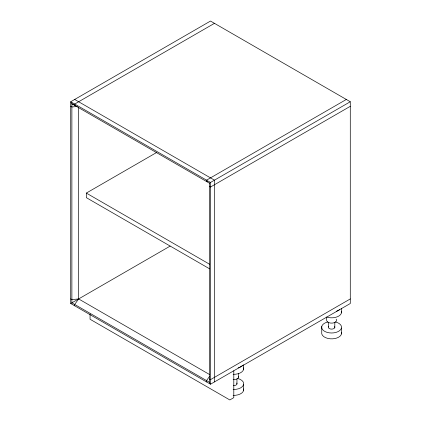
<?xml version="1.0" encoding="UTF-8"?>
<svg xmlns="http://www.w3.org/2000/svg" width="421" height="421" viewBox="0 0 421 421"><rect width="100%" height="100%" fill="white"/><g stroke="black" fill="none" stroke-linecap="round" stroke-linejoin="round"><path stroke-width="0.63" d="M209.421 376.569L206.537 380.579L206.537 381.926M214.463 23.339L74.68 104.04L74.68 105.382L75.812 105.655M209.663 268.861L86.326 197.654L86.326 193.081L156.807 152.391M346.32 99.467L206.537 180.167L206.537 181.514L207.669 181.783M209.337 183.124L209.337 382.194L210.5 384.215L210.5 182.456L70.717 101.75L71.886 103.771L209.337 183.124L350.283 101.75L350.283 303.509L210.5 384.215L70.717 303.509L70.717 101.75L210.5 21.05L350.283 101.75M350.283 106.324L210.5 187.029L209.337 186.356M70.717 303.509L170.131 246.111M350.283 298.936L210.5 379.642L209.337 378.968M77.411 106.45L71.886 106.997L70.717 106.324M73.728 104.466L71.886 103.771L71.886 302.836L209.337 382.194M74.68 99.467L214.463 180.167L214.463 381.926M86.326 193.081L209.663 264.288M209.363 374.411L78.638 298.936L71.886 299.61L70.717 298.936M341.463 308.293L341.463 312.856M341.463 328.022L341.463 333.89M334.811 322.418L334.811 327.506M328.401 322.56L328.401 327.006M326.675 317.366L326.675 319.881A4.973 2.868 0 0 0 332.243 323.112A4.973 2.868 0 0 0 336.2 319.171M321.744 326.491L321.744 332.358A9.941 5.741 0 0 0 327.833 338.416L330.332 338.81A9.909 5.72 0 0 0 341.463 332.39M243.617 364.786L243.617 369.349M243.617 384.515L243.617 390.383M238.686 373.369L238.686 377.137M236.96 378.911L236.96 383.994M233.797 370.764L233.797 397.661L229.834 399.95L90.057 319.25L90.057 313.998M78.638 107.639L78.638 298.936L74.68 304.451L74.68 305.799M335.39 321.949A9.941 5.741 0 0 1 339.505 330.743A9.941 5.741 0 0 1 323.728 330.759A9.941 5.741 0 0 1 327.78 321.96M334.59 326.543A3.231 1.863 0 0 1 331.595 329.122A3.231 1.863 0 0 1 328.622 326.538M341.463 311.361A9.941 5.741 0 0 1 337.121 316.866A9.941 5.741 0 0 1 326.649 317.066M339.489 309.719A9.941 5.741 0 0 1 336.589 311.187M237.544 378.442A9.941 5.741 0 0 1 243.443 385.036A9.941 5.741 0 0 1 233.134 389.478M236.744 383.036A3.231 1.863 0 0 1 233.345 385.599M238.686 376.39A4.973 2.868 0 0 1 233.123 379.6M243.617 367.849A9.941 5.741 0 0 1 233.134 374.311M243.612 388.883A9.909 5.72 0 0 1 233.129 395.361M242.57 365.37A9.941 5.741 0 0 1 238.165 367.859"/></g></svg>
